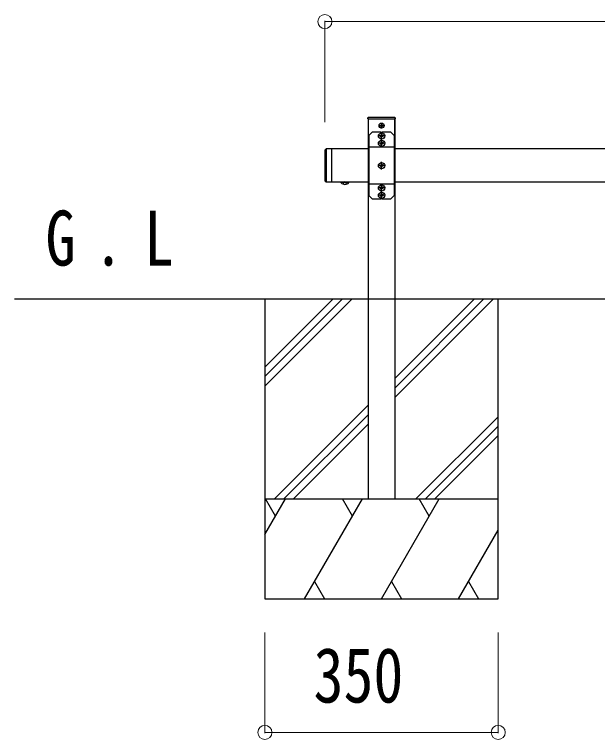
# Model space of a CAD drawing. Units: millimetres, scale not verified. Extents: x -12615 to 12615, y -8910 to 8910.
# Drawn here: x -6096 to -5221, y -4745 to -3658 of the extents above; entities that cross this region are included whole.
import ezdxf
from ezdxf.enums import TextEntityAlignment as Align

# ---------------------------------------------------------------- set-up
doc = ezdxf.new("R2010")
doc.units = ezdxf.units.MM
doc.header["$LTSCALE"] = 40
for name, color, linetype in [('0-2_USER1', 3, 'Continuous'), ('0-3_YKK_12', 2, 'Continuous'), ('0-4_YKK_13', 4, 'Continuous'), ('0-5_YKK_A1', 4, 'Continuous')]:
    doc.layers.add(name, color=color, linetype=linetype)
doc.layers.add('0-6_YKK_D', color=6, linetype='Continuous', lineweight=18)
doc.styles.add('ＭＳ ゴシック', font='')
doc.styles.get('ＭＳ ゴシック').set_extended_font_data('MS Gothic')

msp = doc.modelspace()

# ---------------------------------------------------------------- linework, layer by layer
at = {"layer": '0-3_YKK_12'}
for p, q in [((-5549.37, -3824.6), (-5541.07, -3824.6)), ((-5545.22, -3828.75), (-5545.22, -3820.45)), ((-5545.22, -3845.83), (-5545.22, -3834.36)), ((-5539.48, -3840.1), (-5550.95, -3840.1)), ((-5545.22, -3856.83), (-5545.22, -3845.36)), ((-5539.48, -3851.1), (-5550.95, -3851.1)), ((-5545.22, -3890.33), (-5545.22, -3878.86)), ((-5539.48, -3884.6), (-5550.95, -3884.6)), ((-5545.22, -3923.83), (-5545.22, -3912.36)), ((-5539.48, -3918.1), (-5550.95, -3918.1)), ((-5545.22, -3934.83), (-5545.22, -3923.36)), ((-5539.48, -3929.1), (-5550.95, -3929.1))]:
    msp.add_line(p, q, dxfattribs=at)
at = {"layer": '0-4_YKK_13'}
for p, q in [((-5565.72, -3814.6), (-5565.62, -3813.04)), ((-5564.72, -3814.6), (-5565.72, -3814.6)), ((-5564.72, -3814.6), (-5525.72, -3814.6)), ((-5564.62, -3812.1), (-5525.81, -3812.1)), ((-5547.27, -3824.25), (-5547.27, -3824.95)), ((-5547.27, -3824.25), (-5546.07, -3824.25)), ((-5547.27, -3824.95), (-5546.07, -3824.95)), ((-5545.57, -3822.55), (-5544.87, -3822.55)), ((-5545.57, -3822.55), (-5545.57, -3823.75)), ((-5545.57, -3825.45), (-5545.57, -3826.65)), ((-5545.57, -3826.65), (-5544.87, -3826.65)), ((-5544.87, -3822.55), (-5544.87, -3823.75)), ((-5544.87, -3825.45), (-5544.87, -3826.65)), ((-5544.37, -3824.25), (-5543.17, -3824.25)), ((-5544.37, -3824.95), (-5543.17, -3824.95)), ((-5543.17, -3824.25), (-5543.17, -3824.95)), ((-5559.22, -3834.6), (-5564.22, -3839.6)), ((-5545.93, -3834.6), (-5559.22, -3834.6)), ((-5545.81, -3837.72), (-5545.83, -3838.76)), ((-5544.62, -3837.72), (-5544.61, -3838.76)), ((-5531.22, -3834.6), (-5544.5, -3834.6)), ((-5531.22, -3834.6), (-5526.22, -3839.6)), ((-5564.22, -3839.6), (-5564.22, -3869.88)), ((-5547.59, -3839.5), (-5546.56, -3839.49)), ((-5547.59, -3840.69), (-5546.56, -3840.71)), ((-5546.56, -3839.49), (-5545.95, -3839.37)), ((-5546.56, -3840.71), (-5545.95, -3840.83)), ((-5545.83, -3838.76), (-5545.95, -3839.37)), ((-5545.83, -3841.44), (-5545.95, -3840.83)), ((-5545.81, -3842.47), (-5545.83, -3841.44)), ((-5545.81, -3848.72), (-5545.83, -3849.76)), ((-5544.62, -3842.47), (-5544.61, -3841.44)), ((-5544.62, -3848.72), (-5544.61, -3849.76)), ((-5544.61, -3838.76), (-5544.49, -3839.37)), ((-5544.61, -3841.44), (-5544.49, -3840.83)), ((-5543.88, -3839.49), (-5544.49, -3839.37)), ((-5543.88, -3840.71), (-5544.49, -3840.83)), ((-5542.84, -3839.5), (-5543.88, -3839.49)), ((-5542.84, -3840.69), (-5543.88, -3840.71)), ((-5526.22, -3839.6), (-5526.22, -3869.88)), ((-5526.22, -3857), (-5564.22, -3857)), ((-5547.59, -3850.5), (-5546.56, -3850.49)), ((-5547.59, -3851.69), (-5546.56, -3851.71)), ((-5546.56, -3850.49), (-5545.95, -3850.37)), ((-5546.56, -3851.71), (-5545.95, -3851.83)), ((-5545.83, -3849.76), (-5545.95, -3850.37)), ((-5545.83, -3852.44), (-5545.95, -3851.83)), ((-5545.81, -3853.47), (-5545.83, -3852.44)), ((-5544.62, -3853.47), (-5544.61, -3852.44)), ((-5544.61, -3849.76), (-5544.49, -3850.37)), ((-5544.61, -3852.44), (-5544.49, -3851.83)), ((-5543.88, -3850.49), (-5544.49, -3850.37)), ((-5543.88, -3851.71), (-5544.49, -3851.83)), ((-5542.84, -3850.5), (-5543.88, -3850.49)), ((-5542.84, -3851.69), (-5543.88, -3851.71)), ((-5564.22, -3871.31), (-5564.22, -3897.88)), ((-5526.22, -3871.31), (-5526.22, -3897.88)), ((-5547.59, -3884), (-5546.56, -3883.99)), ((-5547.59, -3885.19), (-5546.56, -3885.21)), ((-5546.56, -3883.99), (-5545.95, -3883.87)), ((-5546.56, -3885.21), (-5545.95, -3885.33)), ((-5545.83, -3883.26), (-5545.95, -3883.87)), ((-5545.83, -3885.94), (-5545.95, -3885.33)), ((-5545.81, -3882.22), (-5545.83, -3883.26)), ((-5545.81, -3886.97), (-5545.83, -3885.94)), ((-5544.62, -3882.22), (-5544.61, -3883.26)), ((-5544.62, -3886.97), (-5544.61, -3885.94)), ((-5544.61, -3883.26), (-5544.49, -3883.87)), ((-5544.61, -3885.94), (-5544.49, -3885.33)), ((-5543.88, -3883.99), (-5544.49, -3883.87)), ((-5543.88, -3885.21), (-5544.49, -3885.33)), ((-5542.84, -3884), (-5543.88, -3883.99)), ((-5542.84, -3885.19), (-5543.88, -3885.21)), ((-5564.22, -3899.31), (-5564.22, -3929.6)), ((-5526.22, -3899.31), (-5526.22, -3929.6)), ((-5526.22, -3912.2), (-5564.22, -3912.2)), ((-5547.59, -3917.5), (-5546.56, -3917.49)), ((-5547.59, -3918.69), (-5546.56, -3918.71)), ((-5546.56, -3917.49), (-5545.95, -3917.37)), ((-5546.56, -3918.71), (-5545.95, -3918.83)), ((-5545.83, -3916.76), (-5545.95, -3917.37)), ((-5545.83, -3919.44), (-5545.95, -3918.83)), ((-5545.81, -3915.72), (-5545.83, -3916.76)), ((-5545.81, -3920.47), (-5545.83, -3919.44)), ((-5544.62, -3915.72), (-5544.61, -3916.76)), ((-5544.62, -3920.47), (-5544.61, -3919.44)), ((-5544.61, -3916.76), (-5544.49, -3917.37)), ((-5544.61, -3919.44), (-5544.49, -3918.83)), ((-5543.88, -3917.49), (-5544.49, -3917.37)), ((-5543.88, -3918.71), (-5544.49, -3918.83)), ((-5542.84, -3917.5), (-5543.88, -3917.49)), ((-5542.84, -3918.69), (-5543.88, -3918.71)), ((-5559.22, -3934.6), (-5564.22, -3929.6)), ((-5559.22, -3934.6), (-5545.93, -3934.6)), ((-5547.59, -3928.5), (-5546.56, -3928.49)), ((-5547.59, -3929.69), (-5546.56, -3929.71)), ((-5546.56, -3928.49), (-5545.95, -3928.37)), ((-5546.56, -3929.71), (-5545.95, -3929.83)), ((-5545.83, -3927.76), (-5545.95, -3928.37)), ((-5545.83, -3930.44), (-5545.95, -3929.83)), ((-5545.81, -3926.72), (-5545.83, -3927.76)), ((-5545.81, -3931.47), (-5545.83, -3930.44)), ((-5544.62, -3926.72), (-5544.61, -3927.76)), ((-5544.62, -3931.47), (-5544.61, -3930.44)), ((-5544.61, -3927.76), (-5544.49, -3928.37)), ((-5544.61, -3930.44), (-5544.49, -3929.83)), ((-5544.5, -3934.6), (-5531.22, -3934.6)), ((-5543.88, -3928.49), (-5544.49, -3928.37)), ((-5543.88, -3929.71), (-5544.49, -3929.83)), ((-5542.84, -3928.5), (-5543.88, -3928.49)), ((-5542.84, -3929.69), (-5543.88, -3929.71)), ((-5531.22, -3934.6), (-5526.22, -3929.6))]:
    msp.add_line(p, q, dxfattribs=at)
msp.add_lwpolyline([(-5524.81, -3813.04), (-5524.72, -3814.6), (-5525.72, -3814.6)], dxfattribs=at)
for centre, radius in [((-5545.22, -3824.6), 3.75), ((-5545.22, -3840.1), 4.74), ((-5545.22, -3851.1), 4.74), ((-5545.22, -3884.6), 4.74), ((-5545.22, -3918.1), 4.74), ((-5545.22, -3929.1), 4.74)]:
    msp.add_circle(centre, radius, dxfattribs=at)
for centre, radius, start, end in [((-5564.62, -3813.1), 1, 90, 176.5), ((-5525.81, -3813.1), 1, 3.5, 90), ((-5546.07, -3823.75), 0.5, 270, 0), ((-5546.07, -3825.45), 0.5, 0, 90), ((-5544.37, -3823.75), 0.5, 180, 270), ((-5544.37, -3825.45), 0.5, 90, 180), ((-5545.22, -3833.9), 1, 224.427, 315.573), ((-5545.22, -3840.1), 2.45, 75.9892, 104.0108), ((-5545.22, -3840.1), 2.45, 165.9892, 194.0108), ((-5545.22, -3840.1), 2.45, 255.9892, 284.0108), ((-5545.22, -3851.1), 2.45, 75.9892, 104.0108), ((-5545.22, -3840.1), 2.45, 345.9892, 14.0108), ((-5545.22, -3851.1), 2.45, 165.9892, 194.0108), ((-5545.22, -3851.1), 2.45, 255.9892, 284.0108), ((-5545.22, -3851.1), 2.45, 345.9892, 14.0108), ((-5564.92, -3870.6), 1, 314.427, 45.573), ((-5525.52, -3870.6), 1, 134.427, 225.573), ((-5545.22, -3884.6), 2.45, 165.9892, 194.0108), ((-5545.22, -3884.6), 2.45, 75.9892, 104.0108), ((-5545.22, -3884.6), 2.45, 255.9892, 284.0108), ((-5545.22, -3884.6), 2.45, 345.9892, 14.0108), ((-5564.92, -3898.6), 1, 314.427, 45.573), ((-5525.52, -3898.6), 1, 134.427, 225.573), ((-5545.22, -3918.1), 2.45, 165.9892, 194.0108), ((-5545.22, -3918.1), 2.45, 75.9892, 104.0108), ((-5545.22, -3918.1), 2.45, 255.9892, 284.0108), ((-5545.22, -3918.1), 2.45, 345.9892, 14.0108), ((-5545.22, -3929.1), 2.45, 165.9892, 194.0108), ((-5545.22, -3935.3), 1, 44.427, 135.573), ((-5545.22, -3929.1), 2.45, 75.9892, 104.0108), ((-5545.22, -3929.1), 2.45, 255.9892, 284.0108), ((-5545.22, -3929.1), 2.45, 345.9892, 14.0108)]:
    msp.add_arc(centre, radius, start, end, dxfattribs=at)
at = {"layer": '0-5_YKK_A1'}
for p, q in [((-5565.22, -3814.6), (-5525.22, -3814.6)), ((-5565.22, -3814.6), (-5565.22, -4384.6)), ((-5525.22, -3839.93), (-5525.22, -3814.6)), ((-5525.22, -3814.6), (-5525.22, -4384.6)), ((-5630.22, -3861.6), (-5628.22, -3859.6)), ((-5628.22, -3859.6), (-5628.22, -3909.6)), ((-5620.22, -3859.6), (-5628.22, -3859.6)), ((-5620.22, -3859.6), (-5620.22, -3909.6)), ((-5565.22, -3859.6), (-5620.22, -3859.6)), ((-4155.22, -3859.6), (-5525.22, -3859.6)), ((-5630.22, -3861.6), (-5630.22, -3907.6)), ((-5630.22, -3907.6), (-5628.22, -3909.6)), ((-5620.22, -3909.6), (-5628.22, -3909.6)), ((-5565.22, -3909.6), (-5620.22, -3909.6)), ((-5594.32, -3909.6), (-5606.12, -3909.6)), ((-5606.12, -3909.6), (-5606.12, -3910.11)), ((-5594.32, -3910.11), (-5606.12, -3910.11)), ((-5597.72, -3909.6), (-5602.72, -3909.6)), ((-5594.32, -3909.6), (-5594.32, -3910.11)), ((-4155.22, -3909.6), (-5525.22, -3909.6)), ((-6095.84, -4084.6), (-4943.42, -4084.6)), ((-5720.22, -4084.6), (-5720.22, -4534.6)), ((-5720.22, -4186.95), (-5617.87, -4084.6)), ((-5720.22, -4201.09), (-5603.73, -4084.6)), ((-5720.22, -4215.23), (-5589.58, -4084.6)), ((-5525.22, -4232.36), (-5377.45, -4084.6)), ((-5525.22, -4218.22), (-5391.59, -4084.6)), ((-5525.22, -4204.08), (-5405.74, -4084.6)), ((-5370.22, -4534.6), (-5370.22, -4084.6)), ((-5705.74, -4384.6), (-5565.22, -4244.08)), ((-5691.6, -4384.6), (-5565.22, -4258.22)), ((-5493.61, -4384.6), (-5370.22, -4261.21)), ((-5677.46, -4384.6), (-5565.22, -4272.36)), ((-5479.46, -4384.6), (-5370.22, -4275.35)), ((-5465.32, -4384.6), (-5370.22, -4289.49)), ((-5720.22, -4437.71), (-5689.55, -4384.6)), ((-5720.22, -4384.6), (-5370.22, -4384.6)), ((-5704.55, -4410.58), (-5719.55, -4384.6)), ((-5660.68, -4534.6), (-5574.08, -4384.6)), ((-5589.08, -4410.58), (-5604.08, -4384.6)), ((-5565.22, -4384.6), (-5525.22, -4384.6)), ((-5545.21, -4534.6), (-5458.61, -4384.6)), ((-5473.61, -4410.58), (-5488.61, -4384.6)), ((-5429.74, -4534.6), (-5370.22, -4431.49)), ((-5645.69, -4508.62), (-5630.69, -4534.6)), ((-5530.21, -4508.62), (-5515.21, -4534.6)), ((-5414.74, -4508.62), (-5399.75, -4534.6)), ((-5720.22, -4534.6), (-5370.22, -4534.6))]:
    msp.add_line(p, q, dxfattribs=at)
for points in [[(-5602.67, -3912.31), (-5601.37, -3909.65), (-5600.22, -3909.04)], [(-5597.77, -3912.31), (-5599.07, -3909.65), (-5600.22, -3909.04)]]:
    msp.add_lwpolyline(points, dxfattribs=at)
msp.add_arc((-5600.22, -3904.68), 8.02, 222.61678, 317.38322, dxfattribs=at)
at = {"layer": '0-6_YKK_D'}
for p, q in [((-5630.22, -3819.59), (-5630.22, -3667.59)), ((-5630.22, -3668.59), (-2640.22, -3668.59)), ((-5720.22, -4584.77), (-5720.22, -4735.77)), ((-5370.22, -4584.77), (-5370.22, -4735.77)), ((-5370.22, -4734.77), (-5720.22, -4734.77))]:
    msp.add_line(p, q, dxfattribs=at)
for centre in [(-5630.22, -3668.59), (-5720.22, -4734.77), (-5370.22, -4734.77)]:
    msp.add_circle(centre, 10.62, dxfattribs=at)

# ---------------------------------------------------------------- texts
at = {"layer": '0-2_USER1', "style": 'ＭＳ ゴシック', "width": 0.8}
for s, p in [('G', (-6049.31, -4059.28)), ('L', (-5901.55, -4059.28)), ('.', (-5977.31, -4059.28))]:
    msp.add_text(s, height=82.48, dxfattribs=at).set_placement(p, align=Align.BOTTOM_LEFT)
at = {"layer": '0-6_YKK_D', "style": 'ＭＳ ゴシック', "width": 0.8}
msp.add_text('350', height=82.48, dxfattribs=at).set_placement((-5647.22, -4714.77), align=Align.BOTTOM_LEFT)

doc.saveas('drawing.dxf')
